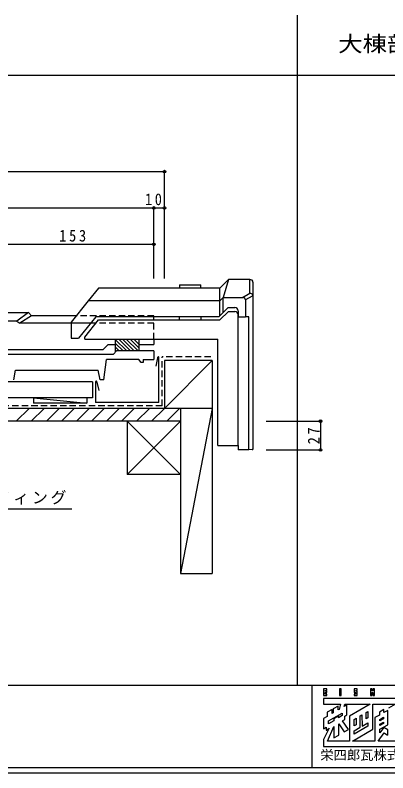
# Model space of a CAD drawing. Units: millimetres, scale not verified, with parts at other scales. Extents: x -2807 to 8, y -1606 to 2357.
# Drawn here: x -1462 to -972, y 467 to 1463 of the extents above; entities that cross this region are included whole.
import ezdxf
from ezdxf.enums import TextEntityAlignment as Align

# ---------------------------------------------------------------- set-up
doc = ezdxf.new("R2010")
doc.units = ezdxf.units.MM
doc.header["$LTSCALE"] = 7
doc.header["$PDMODE"] = 32
doc.header["$PDSIZE"] = 3.5
doc.linetypes.add('DASHED1', pattern=[1.8, 1.2, -0.6])
for name, color, linetype in [('3-0', 7, 'Continuous'), ('3-2', 4, 'Continuous'), ('3-4', 7, 'Continuous'), ('3-A', 7, 'Continuous'), ('3-B', 2, 'Continuous'), ('3-C', 7, 'Continuous'), ('3-F', 7, 'Continuous'), ('4-0', 7, 'Continuous')]:
    doc.layers.add(name, color=color, linetype=linetype)
doc.styles.add('ＭＳ ゴシック', font='')
doc.styles.get('ＭＳ ゴシック').set_extended_font_data('MS Gothic')

msp = doc.modelspace()

# ---------------------------------------------------------------- linework, layer by layer
at = {"layer": '3-0', "color": 4}
for p, q in [((-1091.014, 1462.879), (-1091.014, 582.084)), ((1.486, 1383.726), (-2770.514, 1383.726)), ((-2770.514, 582.084), (1.486, 582.084)), ((-1071.394, 473.78), (-1071.394, 582.084))]:
    msp.add_line(p, q, dxfattribs=at)
at = {"layer": '3-0'}
for p, q in [((-1045.078, 550.056), (-1051.653, 546.415)), ((-1045.078, 544.874), (-1045.078, 550.056)), ((-1037.392, 549.42), (-1037.392, 554.657)), ((-1035.997, 550.181), (-1037.392, 549.42)), ((-1034.151, 557.157), (-1035.997, 550.181)), ((-991.645, 524.19), (-991.645, 557.157)), ((-977.014, 549.87), (-982.848, 546.508)), ((-977.014, 546.085), (-977.014, 549.87)), ((-972.013, 548.916), (-977.014, 546.085)), ((-1043.688, 545.767), (-1045.078, 544.874)), ((-1036.836, 541.562), (-1043.133, 537.841)), ((-1031.928, 541.97), (-1036.836, 538.987)), ((-1036.836, 538.987), (-1036.836, 541.562)), ((-1005.999, 542.896), (-1005.814, 528.172)), ((-1000.535, 537.795), (-1000.535, 546.138)), ((-998.313, 539.006), (-1000.535, 537.795)), ((-977.384, 537.988), (-982.2, 535.04)), ((-1043.133, 535.281), (-1049.893, 531.305)), ((-1049.893, 531.305), (-1049.893, 535.025)), ((-1043.133, 537.841), (-1043.133, 535.281)), ((-1016.093, 528.621), (-1016.093, 537.062)), ((-1013.5, 530.117), (-1016.093, 528.621)), ((-998.313, 527.987), (-1016.093, 517.468)), ((-982.2, 535.04), (-982.2, 536.877)), ((-977.384, 531.784), (-982.2, 528.894)), ((-982.2, 528.894), (-982.2, 530.672)), ((-1049.153, 525.394), (-1056.376, 510.578)), ((-1052.486, 523.079), (-1049.153, 525.394)), ((-1018.508, 508.633), (-991.645, 524.19)), ((-1016.093, 522.06), (-1008.222, 526.783)), ((-1016.093, 517.468), (-1016.093, 522.06)), ((-984.545, 508.633), (-976.551, 519.19)), ((-977.333, 526.297), (-982.2, 519.593)), ((-982.2, 519.593), (-982.2, 524.19)), ((-972.013, 523.542), (-977.333, 526.297)), ((-976.551, 519.19), (-972.106, 516.319)), ((-972.013, 516.319), (-972.013, 523.542)), ((-1042.855, 512.615), (-1036.559, 516.319)), ((-988.774, 508.633), (-1018.508, 508.633)), ((-955.345, 508.633), (-984.545, 508.633)), ((-2777.514, 466.78), (8.486, 466.78))]:
    msp.add_line(p, q, dxfattribs=at)
at = {"layer": '3-0', "color": 2}
msp.add_line((-2770.514, 473.78), (1.486, 473.78), dxfattribs=at)
at = {"layer": '3-0'}
for points in [[(-1056.376, 577.252), (-1056.376, 568.269), (-1052.116, 568.269), (-1052.116, 570.214), (-1054.338, 570.214), (-1054.338, 572.344), (-1052.116, 572.344), (-1052.116, 574.289), (-1054.338, 574.289), (-1054.338, 575.215), (-1052.116, 575.215), (-1052.116, 577.252)], [(-1035.539, 577.252), (-1035.539, 568.269), (-1033.41, 568.269), (-1033.41, 577.252)], [(-1016.278, 577.252), (-1016.278, 572.344), (-1014.148, 572.344), (-1014.148, 570.214), (-1016.278, 570.214), (-1016.278, 568.269), (-1012.111, 568.269), (-1012.111, 574.289), (-1014.148, 574.289), (-1014.148, 575.215), (-1012.111, 575.215), (-1012.111, 577.252)], [(-994.794, 577.252), (-994.794, 568.269), (-992.757, 568.269), (-992.757, 572.344), (-991.645, 572.344), (-991.645, 568.269), (-989.608, 568.269), (-989.608, 577.252), (-991.645, 577.252), (-991.645, 574.381), (-992.757, 574.381), (-992.757, 577.252)]]:
    msp.add_lwpolyline(points, close=True, dxfattribs=at)
for points in [[(-1056.376, 564.659), (-1056.376, 557.157), (-1034.151, 557.157)], [(-945.899, 539.747), (-924.97, 552.064), (-924.97, 564.659), (-1056.376, 564.659)], [(-1037.392, 554.657), (-1043.688, 551.045), (-1043.688, 545.767)], [(-1025.631, 542.989), (-1025.631, 556.349), (-1029.47, 554.174), (-1028.641, 557.157), (-995.072, 557.157)], [(-995.072, 557.157), (-1022.297, 541.229), (-1022.297, 508.633)], [(-991.645, 557.157), (-961.702, 557.157), (-970.809, 551.786)], [(-982.2, 524.19), (-972.013, 530.117), (-972.013, 548.916)], [(-1051.653, 546.415), (-1051.653, 541.044), (-1056.376, 538.266), (-1056.376, 524.838)], [(-1049.893, 535.025), (-1031.928, 545.451), (-1031.928, 541.97)], [(-1031.557, 535.117), (-1028.317, 537.062), (-1028.317, 541.322), (-1025.631, 542.989)], [(-1016.093, 537.062), (-1013.5, 538.658), (-1013.5, 530.117)], [(-1008.222, 526.783), (-1008.222, 541.626), (-1005.999, 542.896)], [(-1000.535, 546.138), (-998.313, 547.49), (-998.313, 539.006)], [(-982.848, 546.508), (-982.848, 542.711), (-988.774, 539.378), (-988.774, 508.633)], [(-982.2, 536.877), (-977.384, 539.804), (-977.384, 537.988)], [(-1036.559, 516.319), (-1036.559, 531), (-1029.18, 520.582), (-1023.537, 523.908), (-1031.557, 535.117)], [(-1005.814, 528.172), (-1005.814, 528.08), (-998.405, 532.339), (-998.313, 532.247), (-998.313, 527.987)], [(-982.2, 530.672), (-977.384, 533.6), (-977.384, 531.784)], [(-1056.376, 524.838), (-1053.042, 526.743), (-1053.042, 522.801), (-1052.486, 523.079)], [(-1022.297, 508.633), (-1051.476, 508.633), (-1042.855, 527.501), (-1042.855, 512.615)], [(-1056.376, 510.578), (-1056.376, 501.224), (-924.97, 501.224), (-924.97, 508.633)]]:
    msp.add_lwpolyline(points, dxfattribs=at)
at = {"layer": '3-2', "color": 7}
for p, q in [((-1330.595, 1036.938), (-1330.595, 1019.802)), ((-1315.479, 1021.458), (-1330.595, 1036.573)), ((-1310.53, 1021.458), (-1326.01, 1036.938)), ((-1305.58, 1021.458), (-1321.06, 1036.938)), ((-1300.63, 1021.458), (-1316.111, 1036.938)), ((-1299.095, 1024.871), (-1311.161, 1036.938)), ((-1299.095, 1029.821), (-1306.211, 1036.938)), ((-1299.095, 1021.458), (-1299.095, 1036.938)), ((-1320.429, 1021.458), (-1330.595, 1031.623)), ((-1325.379, 1021.458), (-1330.595, 1026.674)), ((-1329.565, 1020.693), (-1330.595, 1021.723))]:
    msp.add_line(p, q, dxfattribs=at)
at = {"layer": '3-2', "color": 6, "linetype": 'DASHED1'}
for p, q in [((-1268.984, 949.32), (-1268.984, 1013.791)), ((-1204.809, 1013.791), (-1268.984, 1013.791)), ((-1268.984, 949.32), (-1922.434, 949.32))]:
    msp.add_line(p, q, dxfattribs=at)
at = {"layer": '3-2'}
for p, q in [((-1202.94, 1008.82), (-1202.94, 728.82)), ((-1360.816, 980.834), (-1922.434, 980.834)), ((-1438.141, 959.834), (-1438.141, 952.834)), ((-1438.141, 959.834), (-1368.14, 952.834)), ((-1368.14, 959.834), (-1368.14, 952.834)), ((-1368.14, 952.834), (-1438.141, 952.834)), ((-1202.94, 945.82), (-1922.434, 945.82)), ((-1244.939, 945.82), (-1244.939, 728.82)), ((-1202.94, 945.82), (-1244.939, 728.82)), ((-1244.939, 929.02), (-1922.434, 929.02)), ((-1314.939, 929.02), (-1314.939, 859.021)), ((-1244.94, 929.02), (-1314.939, 859.021)), ((-1244.939, 728.82), (-1202.94, 728.82))]:
    msp.add_line(p, q, dxfattribs=at)
msp.add_lwpolyline([(-1265.94, 945.82), (-1202.94, 1008.82), (-1265.94, 1008.82)], close=True, dxfattribs=at)
for points in [[(-1360.816, 980.834), (-1360.816, 959.819), (-1922.434, 959.819)], [(-1314.939, 929.02), (-1244.94, 859.021), (-1314.939, 859.021)]]:
    msp.add_lwpolyline(points, dxfattribs=at)
at = {"layer": '3-4'}
for p, q in [((-2012.673, 1257.184), (-1265.94, 1257.184)), ((-1265.94, 1116.853), (-1265.94, 1257.184)), ((-1708.27, 1209.364), (-1265.94, 1209.364)), ((-1279.94, 1161.545), (-1279.94, 1209.364)), ((-1279.94, 1161.545), (-1494, 1161.545)), ((-1279.94, 1116.853), (-1279.94, 1161.545)), ((-1553.011, 813.914), (-1387.828, 813.914))]:
    msp.add_line(p, q, dxfattribs=at)
for p in [(-1265.94, 1257.184), (-1279.94, 1209.364), (-1265.94, 1209.364), (-1279.94, 1161.545)]:
    msp.add_point(p, dxfattribs=at)
at = {"layer": '3-A', "color": 3}
for p, q in [((-1275.069, 1012.449), (-1277.373, 1001.508)), ((-1273.184, 953.52), (-1273.184, 1012.737)), ((-1356.615, 980.834), (-1356.615, 953.52)), ((-1354.73, 980.546), (-1352.426, 969.605)), ((-1273.184, 953.52), (-1356.615, 953.52))]:
    msp.add_line(p, q, dxfattribs=at)
for centre, start, end in [((-1274.13, 1012.617), 7.30048, 190.05739), ((-1355.669, 980.712), 349.94261, 172.69952)]:
    msp.add_arc(centre, 0.954, start, end, dxfattribs=at)
at = {"layer": '3-C'}
for p, q in [((-1445.001, 1071.82), (-1460.401, 1060.619)), ((-1440.801, 1067.619), (-1456.245, 1057.82)), ((-1381.929, 1067.619), (-1440.801, 1067.619)), ((-1460.401, 1060.619), (-1494.001, 1060.619)), ((-1460.401, 1060.619), (-1456.245, 1057.82)), ((-1356.169, 1057.82), (-1456.245, 1057.82)), ((-1279.801, 1036.938), (-1279.801, 1029.82)), ((-1347.001, 1022.819), (-1340.001, 1029.82)), ((-1340, 1029.82), (-1330.595, 1029.82)), ((-1299.095, 1029.82), (-1279.801, 1029.82)), ((-1347.001, 1022.819), (-1494.001, 1022.819))]:
    msp.add_line(p, q, dxfattribs=at)
at = {"layer": '3-C', "linetype": 'DASHED1'}
for p, q in [((-1279.94, 1067.62), (-1381.929, 1067.62)), ((-1279.94, 1036.938), (-1279.94, 1067.62)), ((-1279.94, 1057.82), (-1356.169, 1057.82))]:
    msp.add_line(p, q, dxfattribs=at)
at = {"layer": '3-C', "color": 2}
for p, q in [((-1279.801, 1021.458), (-1328.8, 1021.458)), ((-1279.94, 1021.458), (-1279.94, 1010.257)), ((-1345.74, 983.658), (-1342.415, 1010.257)), ((-1299.54, 1010.257), (-1342.415, 1010.257)), ((-1293.94, 1010.257), (-1279.94, 1010.257))]:
    msp.add_line(p, q, dxfattribs=at)
at = {"layer": '3-C'}
msp.add_lwpolyline([(-1494.001, 1071.82), (-1445.001, 1071.82), (-1440.801, 1067.619)], dxfattribs=at)
at = {"layer": '3-C', "color": 2}
for points in [[(-1659.34, 1021.458), (-1655.141, 1017.258), (-1333.14, 1017.258)], [(-1279.94, 1021.458), (-1328.94, 1021.458), (-1333.14, 1017.258)], [(-1293.94, 1010.257), (-1293.94, 1006.057), (-1296.741, 1006.057), (-1299.54, 1010.257)], [(-1464.39, 983.658), (-1461.941, 996.258), (-1353.09, 996.258)], [(-1345.74, 983.658), (-1350.641, 983.658), (-1353.09, 996.258)]]:
    msp.add_lwpolyline(points, dxfattribs=at)
at = {"layer": '3-F'}
for p, q in [((-1460.966, 929.04), (-1444.166, 945.84)), ((-1441.167, 929.041), (-1424.367, 945.84)), ((-1421.367, 929.041), (-1404.568, 945.84)), ((-1401.567, 929.041), (-1384.768, 945.841)), ((-1381.769, 929.041), (-1364.969, 945.841)), ((-1361.969, 929.041), (-1345.169, 945.841)), ((-1342.17, 929.042), (-1325.37, 945.841)), ((-1322.37, 929.042), (-1305.571, 945.842)), ((-1302.572, 929.043), (-1285.771, 945.842)), ((-1282.771, 929.043), (-1265.972, 945.843)), ((-1262.972, 929.043), (-1246.173, 945.843))]:
    msp.add_line(p, q, dxfattribs=at)
at = {"layer": '4-0', "color": 3}
for p, q in [((-1246.035, 1108.338), (-1218.035, 1108.338)), ((-1246.035, 1108.338), (-1246.035, 1104.138)), ((-1218.035, 1104.138), (-1218.035, 1108.338)), ((-1149.435, 1111.748), (-1149.435, 1093.631)), ((-1192.835, 1104.138), (-1352.715, 1104.138)), ((-1162.995, 1091.538), (-1153.635, 1097.221)), ((-1192.835, 1087.338), (-1366.155, 1087.338)), ((-1192.835, 1067.738), (-1192.835, 1087.338)), ((-1188.635, 1091.538), (-1162.995, 1091.538)), ((-1188.635, 1071.938), (-1188.635, 1091.538)), ((-1150.665, 1093.631), (-1159.235, 1088.428)), ((-1159.235, 1088.428), (-1159.235, 1066.338)), ((-1149.435, 1093.631), (-1150.665, 1093.631)), ((-1149.435, 1093.631), (-1149.435, 892.017)), ((-1182.01, 1078.563), (-1173.234, 1078.563)), ((-1356.355, 1066.338), (-1378.862, 1038.204)), ((-1246.035, 1062.138), (-1246.035, 1066.338)), ((-1218.035, 1066.338), (-1218.035, 1062.138)), ((-1192.835, 1062.138), (-1181.634, 1073.338)), ((-1181.634, 1073.338), (-1173.234, 1073.338)), ((-1169.035, 1074.363), (-1169.035, 1066.338)), ((-1169.035, 896.938), (-1169.035, 1069.138)), ((-1169.035, 1066.338), (-1159.235, 1066.338)), ((-1155.035, 1066.338), (-1159.235, 1066.338)), ((-1155.035, 891.223), (-1155.035, 1066.338)), ((-1370.635, 1039.738), (-1352.715, 1062.138)), ((-1352.715, 1062.138), (-1192.835, 1062.138)), ((-1370.635, 1036.938), (-1370.635, 1039.738)), ((-1370.635, 1036.938), (-1195.635, 1036.938)), ((-1195.635, 896.938), (-1195.635, 1036.938)), ((-1195.635, 896.938), (-1169.035, 896.938)), ((-1169.035, 896.938), (-1169.035, 891.223)), ((-1155.035, 891.223), (-1169.035, 891.223)), ((-1150.665, 891.696), (-1155.035, 891.223))]:
    msp.add_line(p, q, dxfattribs=at)
at = {"layer": '4-0'}
for p, q in [((-1131.838, 929.02), (-1060.384, 929.02)), ((-1060.384, 929.02), (-1060.384, 891.223)), ((-1131.838, 891.223), (-1060.384, 891.223))]:
    msp.add_line(p, q, dxfattribs=at)
at = {"layer": '4-0', "color": 3}
msp.add_lwpolyline([(-1192.835, 1087.338), (-1192.835, 1104.138), (-1181.634, 1115.338), (-1188.635, 1091.538)], close=True, dxfattribs=at)
for points in [[(-1153.635, 1097.221), (-1153.635, 1115.338), (-1181.634, 1115.338)], [(-1352.715, 1104.138), (-1366.155, 1087.338), (-1388.662, 1059.204), (-1388.662, 1038.204), (-1378.862, 1038.204)], [(-1192.835, 1067.738), (-1188.635, 1071.938), (-1182.01, 1078.563)], [(-1192.835, 1067.738), (-1194.235, 1066.338), (-1356.355, 1066.338)]]:
    msp.add_lwpolyline(points, dxfattribs=at)
for centre in [(-1173.234, 1074.363), (-1173.234, 1069.138)]:
    msp.add_arc(centre, 4.2, 0, 90, dxfattribs=at)
for centre, major_axis, ratio, start_param, end_param in [((-1153.635, 1111.748), (4.2, 0), 0.8547, 6.2831853, 7.8539816), ((-1153.635, 1093.631), (4.2, 0), 0.8547, 6.2831853, 7.8539816), ((-1165.174, 1086.624), (-5.525, -3.355), 0.6497, 2.7658398, 3.9608833), ((-1153.635, 892.017), (4.2, 0), 0.1081, 5.4977871, 6.2831853)]:
    msp.add_ellipse(centre, major_axis=major_axis, ratio=ratio, start_param=start_param, end_param=end_param, dxfattribs=at)
at = {"layer": '4-0'}
for p in [(-1060.384, 929.02), (-1060.384, 891.223)]:
    msp.add_point(p, dxfattribs=at)

# ---------------------------------------------------------------- texts
at = {"layer": '3-0', "style": 'ＭＳ ゴシック'}
msp.add_text('栄四郎瓦株式会社', height=12.83, dxfattribs=at).set_placement((-1060.745, 479.988), align=Align.BOTTOM_LEFT)
at = {"layer": '3-B', "style": 'ＭＳ ゴシック', "width": 1.15}
msp.add_text('大棟部  縮尺１：５\u3000湿式工法（紐付三角仕様）', height=20.53, dxfattribs=at).set_placement((-1037.24, 1408.673), align=Align.BOTTOM_LEFT)
at = {"layer": '3-B', "char_height": 15.4, "attachment_point": 7, "style": 'ＭＳ ゴシック'}
for s, insert in [('\\T1.36;\\W0.9;10', (-1291.486, 1212.865)), ('\\T1.38;\\W0.9;153', (-1404.471, 1165.046)), ('\\T1.17;ルーフィング', (-1538.706, 819.388))]:
    msp.add_mtext(s, dxfattribs=dict(at, insert=insert))
at = {"layer": '4-0', "color": 2, "insert": (-1061.783, 898.688), "char_height": 15.4, "attachment_point": 7, "rotation": 90, "style": 'ＭＳ ゴシック'}
msp.add_mtext('\\T1.36;\\W0.9;27', dxfattribs=at)

doc.saveas('drawing.dxf')
